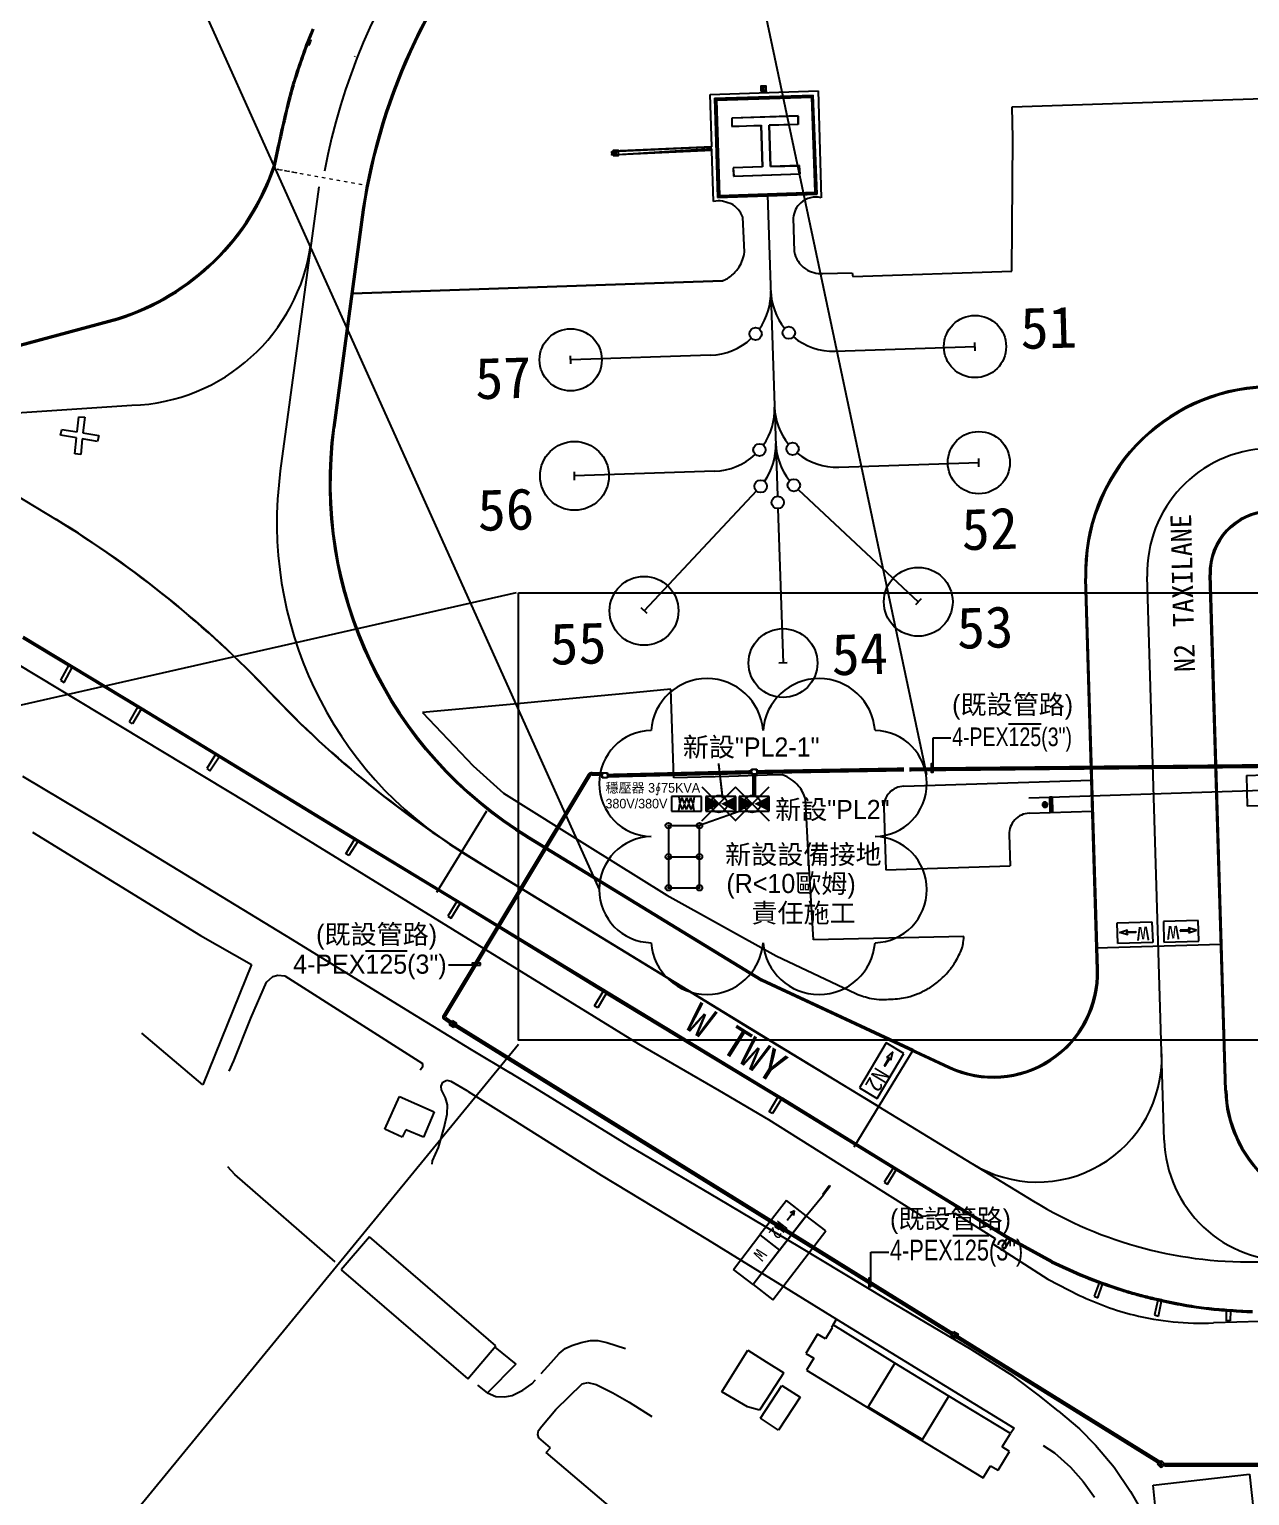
# Model space of a CAD drawing. Header units: millimetres. Extents: x 1358 to 1865, y 706 to 1003.
# Drawn here: x 1482.8 to 1554.6, y 830.9 to 917.2 of the extents above; entities that cross this region are included whole.
import ezdxf
from ezdxf.enums import TextEntityAlignment as Align

# ---------------------------------------------------------------- set-up
doc = ezdxf.new("R2010")
doc.units = ezdxf.units.MM
doc.header["$PDMODE"] = 35
doc.linetypes.add('DASHED', pattern=[0.75, 0.5, -0.25])
doc.linetypes.add('HIDDEN', pattern=[9.525, 6.35, -3.175])
for name, color, linetype in [('L-燈具圖', 7, 'Continuous'), ('建築', 7, 'Continuous'), ('接地線', 3, 'HIDDEN'), ('文字', 6, 'Continuous'), ('既設手孔', 3, 'DASHED'), ('既設管線', 1, 'HIDDEN'), ('電氣設備', 161, 'Continuous')]:
    doc.layers.add(name, color=color, linetype=linetype)
doc.styles.add('AE', font='romans.shx', dxfattribs={"bigfont": 'chineset.shx'})
doc.styles.add('STYLE1', font='')
doc.styles.add('新細明體', font='')
doc.styles.add('細明體', font='')
doc.styles.get('STYLE1').set_extended_font_data('MingLiU')
doc.styles.get('新細明體').set_extended_font_data('新細明體')
doc.styles.get('細明體').set_extended_font_data('細明體')

# ---------------------------------------------------------------- blocks, each defined once
blk = doc.blocks.new('GN04D2D')
at = {"color": 0, "linetype": 'ByBlock'}
for p, q in [((-300, 300), (-300, 0)), ((300, 300), (-300, 300)), ((300, 0), (300, 300)), ((-300, 0), (300, 0))]:
    blk.add_line(p, q, dxfattribs=at)
blk.add_point((41, 151), dxfattribs=at)
for points in [[(-300, 0), (-300, 300), (0, 150)], [(300, 0), (300, 300), (0, 150)]]:
    blk.add_solid(points, dxfattribs=at)
at = {"color": 0, "linetype": 'ByBlock', "style": 'AE', "flags": 1}
blk.add_attdef('KENCAD', (0, 0), '', height=1, dxfattribs=at)
blk = doc.blocks.new('GF07D2D')
at = {"color": 0, "linetype": 'ByBlock'}
for p, q in [((-588, 509), (-504, 9)), ((-504, 9), (-338, 424)), ((-171, 9), (-338, 424)), ((-4, 424), (-171, 9)), ((-4, 424), (162, 9)), ((162, 9), (329, 424)), ((496, 9), (329, 424)), ((579, 509), (496, 9)), ((-588, -541), (-504, -41)), ((-504, -41), (-338, -456)), ((-171, -41), (-338, -456)), ((-4, -456), (-171, -41)), ((-4, -456), (162, -41)), ((162, -41), (329, -456)), ((496, -41), (329, -456)), ((579, -541), (496, -41))]:
    blk.add_line(p, q, dxfattribs=at)
at = {"color": 0, "linetype": 'ByBlock', "style": 'AE', "flags": 1}
blk.add_attdef('KENCAD', (0, 0), '', height=1, dxfattribs=at)

msp = doc.modelspace()

# ---------------------------------------------------------------- hatches: boundary and pattern name
at = {"layer": '建築', "ltscale": 1000}
h = msp.add_hatch(color=256, dxfattribs=at)
h.paths.add_polyline_path([(1497.631, 908.883), (1497.637, 908.919), (1497.421, 908.957), (1497.415, 908.921)])
h.paths.add_polyline_path([(1497.625, 908.846), (1497.631, 908.883), (1497.415, 908.921), (1497.408, 908.885)])
h = msp.add_hatch(color=256, dxfattribs=at)
h.paths.add_polyline_path([(1498.064, 908.805), (1498.07, 908.841), (1497.854, 908.88), (1497.847, 908.844)])
h.paths.add_polyline_path([(1498.057, 908.769), (1498.064, 908.805), (1497.847, 908.844), (1497.841, 908.808)])
h = msp.add_hatch(color=256, dxfattribs=at)
h.paths.add_polyline_path([(1498.496, 908.727), (1498.503, 908.763), (1498.286, 908.802), (1498.28, 908.766)])
h.paths.add_polyline_path([(1498.49, 908.691), (1498.496, 908.727), (1498.28, 908.766), (1498.273, 908.73)])
h = msp.add_hatch(color=256, dxfattribs=at)
h.paths.add_polyline_path([(1498.929, 908.65), (1498.935, 908.686), (1498.719, 908.725), (1498.712, 908.689)])
h.paths.add_polyline_path([(1498.922, 908.614), (1498.929, 908.65), (1498.712, 908.689), (1498.706, 908.653)])
h = msp.add_hatch(color=256, dxfattribs=at)
h.paths.add_polyline_path([(1499.361, 908.572), (1499.368, 908.608), (1499.152, 908.647), (1499.145, 908.611)])
h.paths.add_polyline_path([(1499.355, 908.536), (1499.361, 908.572), (1499.145, 908.611), (1499.139, 908.575)])
h = msp.add_hatch(color=256, dxfattribs=at)
h.paths.add_polyline_path([(1499.794, 908.495), (1499.8, 908.531), (1499.584, 908.57), (1499.578, 908.533)])
h.paths.add_polyline_path([(1499.787, 908.459), (1499.794, 908.495), (1499.578, 908.533), (1499.571, 908.497)])
h = msp.add_hatch(color=256, dxfattribs=at)
h.paths.add_polyline_path([(1500.227, 908.417), (1500.233, 908.453), (1500.017, 908.492), (1500.01, 908.456)])
h.paths.add_polyline_path([(1500.22, 908.381), (1500.227, 908.417), (1500.01, 908.456), (1500.004, 908.42)])
h = msp.add_hatch(color=256, dxfattribs=at)
h.paths.add_polyline_path([(1500.659, 908.34), (1500.666, 908.376), (1500.449, 908.414), (1500.443, 908.378)])
h.paths.add_polyline_path([(1500.653, 908.303), (1500.659, 908.34), (1500.443, 908.378), (1500.436, 908.342)])
h = msp.add_hatch(color=256, dxfattribs=at)
h.paths.add_polyline_path([(1501.092, 908.262), (1501.098, 908.298), (1500.882, 908.337), (1500.875, 908.301)])
h.paths.add_polyline_path([(1501.085, 908.226), (1501.092, 908.262), (1500.875, 908.301), (1500.869, 908.265)])
h = msp.add_hatch(color=256, dxfattribs=at)
h.paths.add_polyline_path([(1501.524, 908.184), (1501.531, 908.22), (1501.314, 908.259), (1501.308, 908.223)])
h.paths.add_polyline_path([(1501.518, 908.148), (1501.524, 908.184), (1501.308, 908.223), (1501.301, 908.187)])
h = msp.add_hatch(color=256, dxfattribs=at)
h.paths.add_polyline_path([(1501.957, 908.107), (1501.963, 908.143), (1501.747, 908.182), (1501.741, 908.146)])
h.paths.add_polyline_path([(1501.95, 908.071), (1501.957, 908.107), (1501.741, 908.146), (1501.734, 908.11)])
h = msp.add_hatch(color=256, dxfattribs=at)
h.paths.add_polyline_path([(1502.389, 908.029), (1502.396, 908.065), (1502.18, 908.104), (1502.173, 908.068)])
h.paths.add_polyline_path([(1502.383, 907.993), (1502.389, 908.029), (1502.173, 908.068), (1502.167, 908.032)])
for points in [[(1542.847, 871.983), (1542.993, 871.987), (1543.017, 871.075), (1542.871, 871.071)], [(1542.412, 871.59), (1542.415, 871.468), (1542.504, 871.384), (1542.626, 871.387), (1542.71, 871.476), (1542.706, 871.598), (1542.618, 871.682), (1542.496, 871.679)]]:
    msp.add_hatch(color=256, dxfattribs=at).paths.add_polyline_path(points)

# ---------------------------------------------------------------- linework, layer by layer
at = {"color": 5, "linetype": 'ByBlock'}
for p, q in [((1511.457, 883.992), (1446.981, 869.384)), ((1511.587, 857.414), (1447.138, 778.77))]:
    msp.add_line(p, q, dxfattribs=at)
at = {"linetype": 'ByBlock'}
for p, q in [((1520.596, 872.019, 0.22), (1520.596, 871.14, 0.22)), ((1522.354, 872.019, 0.22), (1520.596, 872.019, 0.22)), ((1522.354, 871.14, 0.22), (1522.354, 872.019, 0.22)), ((1520.596, 871.14, 0.22), (1522.354, 871.14, 0.22))]:
    msp.add_line(p, q, dxfattribs=at)
at = {"linetype": 'Continuous', "elevation": -0.309}
for points in [[(1525.848, 913.528), (1526.154, 913.528), (1526.154, 913.833), (1525.848, 913.833)], [(1517.16, 909.736), (1517.466, 909.736), (1517.466, 910.041), (1517.16, 910.041)]]:
    msp.add_lwpolyline(points, close=True, dxfattribs=at)
at = {"color": 7, "linetype": 'Continuous', "elevation": -0.309}
for points in [[(1525.909, 913.772), (1526.093, 913.772)], [(1525.909, 913.772), (1525.909, 913.589)], [(1525.909, 913.681), (1526.061, 913.681)], [(1525.909, 913.589), (1526.093, 913.589)], [(1517.222, 909.98), (1517.405, 909.98)], [(1517.222, 909.98), (1517.222, 909.797)], [(1517.222, 909.889), (1517.374, 909.889)], [(1517.222, 909.797), (1517.405, 909.797)]]:
    msp.add_lwpolyline(points, dxfattribs=at)
at = {"color": 5, "linetype": 'ByBlock'}
msp.add_lwpolyline([(1511.587, 883.992), (1798.346, 883.992), (1798.346, 857.67), (1511.587, 857.67)], close=True, dxfattribs=at)
at = {"layer": 'L-燈具圖', "elevation": 0.22}
for points, const_width in [([(1524.577, 871.163, -1), (1524.577, 871.116, -1)], 0.0472), ([(1520.404, 870.333, -1), (1520.404, 870.263, -1)], 0.0709), ([(1522.235, 870.333, -1), (1522.235, 870.263, -1)], 0.0709), ([(1520.404, 868.502, -1), (1520.404, 868.431, -1)], 0.0709), ([(1522.235, 868.502, -1), (1522.235, 868.431, -1)], 0.0709), ([(1520.404, 866.671, -1), (1520.404, 866.6, -1)], 0.0709), ([(1522.235, 866.671, -1), (1522.235, 866.6, -1)], 0.0709)]:
    msp.add_lwpolyline(points, format="xyb", close=True, dxfattribs=dict(at, const_width=const_width))
at = {"layer": 'L-燈具圖'}
for centre in [(1520.404, 870.298, 0.22), (1522.235, 870.298, 0.22), (1520.404, 868.467, 0.22), (1522.235, 868.467, 0.22), (1520.404, 866.636, 0.22), (1522.235, 866.636, 0.22)]:
    msp.add_circle(centre, 0.165, dxfattribs=at)
at = {"layer": '建築', "ltscale": 1000}
for p, q in [((1501.961, 915.591, -0.309), (1501.944, 915.551, -0.309)), ((1522.863, 913.33, -0.309), (1529.21, 913.545, -0.309)), ((1522.966, 910.249, -0.309), (1522.863, 913.33, -0.309)), ((1523.115, 913.124, -0.309), (1528.932, 913.291, -0.309)), ((1525.875, 913.795, -0.309), (1526.11, 913.803, -0.309)), ((1526.11, 913.803, -0.309), (1526.168, 913.475, -0.309)), ((1529.156, 907.473, -0.309), (1528.932, 913.291, -0.309)), ((1529.21, 913.545, -0.309), (1529.398, 907.254, -0.309)), ((1523.115, 913.124, -0.309), (1523.292, 907.273, -0.309)), ((1528.902, 913.234, -0.309), (1523.169, 913.071, -0.309)), ((1523.169, 913.071, -0.309), (1523.349, 907.332, -0.309)), ((1523.235, 912.997, -0.309), (1528.848, 913.172, -0.309)), ((1523.235, 912.997, -0.309), (1523.411, 907.389, -0.309)), ((1529.035, 907.592, -0.309), (1528.848, 913.172, -0.309)), ((1529.099, 907.527, -0.309), (1528.902, 913.234, -0.309)), ((1540.64, 912.614, -0.309), (1558.544, 913.208, -0.309)), ((1540.675, 910.762, -0.309), (1540.64, 912.614, -0.309)), ((1528.034, 912.071, -0.309), (1524.129, 911.943, -0.309)), ((1524.129, 911.943, -0.309), (1524.14, 911.46, -0.309)), ((1528.038, 912.052, -0.309), (1524.13, 911.933, -0.309)), ((1524.13, 911.933, -0.309), (1524.144, 911.462, -0.309)), ((1524.14, 911.46, -0.309), (1525.858, 911.525, -0.309)), ((1525.858, 911.525, -0.309), (1525.948, 909.08, -0.309)), ((1526.333, 911.533, -0.309), (1528.045, 911.588, -0.309)), ((1526.423, 909.097, -0.309), (1526.333, 911.533, -0.309)), ((1528.048, 911.574, -0.309), (1526.34, 911.522, -0.309)), ((1526.34, 911.522, -0.309), (1526.419, 909.091, -0.309)), ((1528.045, 911.588, -0.309), (1528.034, 912.071, -0.309)), ((1528.038, 912.052, -0.309), (1528.048, 911.574, -0.309)), ((1524.144, 911.462, -0.309), (1525.854, 911.514, -0.309)), ((1525.854, 911.514, -0.309), (1525.933, 909.068, -0.309)), ((1540.615, 902.934, -0.309), (1540.675, 910.762, -0.309)), ((1517.081, 909.98, -0.309), (1522.966, 910.249, -0.309)), ((1517.093, 909.762, -0.309), (1517.081, 909.98, -0.309)), ((1522.954, 910.039, -0.309), (1517.086, 909.774, -0.309)), ((1517.086, 909.774, -0.309), (1517.112, 909.991, -0.309)), ((1522.962, 910.136, -0.309), (1517.093, 909.762, -0.309)), ((1522.96, 910.255, -0.309), (1517.112, 909.991, -0.309)), ((1522.964, 910.022, -0.309), (1522.962, 910.136, -0.309)), ((1523.063, 907.035, -0.309), (1522.964, 910.022, -0.309)), ((1497.205, 908.996, -0.309), (1497.192, 908.924, -0.309)), ((1497.205, 908.996, -0.309), (1497.192, 908.924, -0.309)), ((1497.205, 908.996, -0.309), (1497.192, 908.924, -0.309)), ((1497.205, 908.996, -0.309), (1497.192, 908.924, -0.309)), ((1497.421, 908.957, -0.309), (1497.408, 908.885, -0.309)), ((1525.948, 909.08, -0.309), (1524.213, 909.015, -0.309)), ((1525.933, 909.068, -0.309), (1524.213, 909.009, -0.309)), ((1524.213, 909.015, -0.309), (1524.239, 908.523, -0.309)), ((1524.213, 909.009, -0.309), (1524.248, 908.525, -0.309)), ((1526.419, 909.091, -0.309), (1528.123, 909.143, -0.309)), ((1528.122, 909.16, -0.309), (1526.423, 909.097, -0.309)), ((1528.148, 908.668, -0.309), (1528.122, 909.16, -0.309)), ((1528.15, 908.66, -0.309), (1528.123, 909.143, -0.309)), ((1497.637, 908.919, -0.309), (1497.625, 908.846, -0.309)), ((1497.637, 908.919, -0.309), (1497.625, 908.846, -0.309)), ((1497.854, 908.88, -0.309), (1497.841, 908.808, -0.309)), ((1498.07, 908.841, -0.309), (1498.057, 908.769, -0.309)), ((1498.286, 908.802, -0.309), (1498.273, 908.73, -0.309)), ((1498.503, 908.763, -0.309), (1498.49, 908.691, -0.309)), ((1524.239, 908.523, -0.309), (1528.148, 908.668, -0.309)), ((1524.248, 908.525, -0.309), (1528.15, 908.66, -0.309)), ((1499.832, 907.894, -0.309), (1497.571, 891.181, -0.309)), ((1523.292, 907.273, -0.309), (1529.156, 907.473, -0.309)), ((1523.349, 907.332, -0.309), (1529.099, 907.527, -0.309)), ((1523.411, 907.389, -0.309), (1529.035, 907.592, -0.309)), ((1526.246, 907.431, -0.309), (1526.828, 889.689, -0.309)), ((1502.41, 906.552, -0.309), (1500.676, 893.736, -0.309)), ((1502.483, 906.543, -0.309), (1500.749, 893.726, -0.309)), ((1524.095, 906.904, -0.309), (1523.591, 907.065, -0.309)), ((1524.877, 904.058, -0.309), (1524.778, 906.105, -0.309)), ((1527.752, 906.076, -0.309), (1527.802, 904.086, -0.309)), ((1531.264, 902.622, -0.309), (1540.615, 902.934, -0.309)), ((1523.593, 902.365, -0.309), (1501.816, 901.612, -0.309)), ((1501.816, 901.612, -0.309), (1523.593, 902.365, -0.309)), ((1529.496, 902.805, -0.309), (1531.215, 902.843, -0.309)), ((1531.215, 902.843, -0.309), (1531.264, 902.622, -0.309)), ((1501.816, 901.612, -0.309), (1501.816, 901.612, -0.309)), ((1482.234, 898.615, -0.309), (1487.995, 900.166, -0.309)), ((1482.253, 898.545, -0.309), (1488.014, 900.095, -0.309)), ((1538.457, 898.254, -0.309), (1538.44, 898.742, -0.309)), ((1514.663, 897.473, -0.309), (1514.648, 897.961, -0.309)), ((1522.892, 897.987, -0.309), (1514.656, 897.717, -0.309)), ((1530.212, 898.228, -0.309), (1538.448, 898.498, -0.309)), ((1481.77, 894.586, -0.309), (1488.841, 895.039, -0.309)), ((1485.611, 893.47, -0.309), (1485.706, 894.367, -0.309)), ((1485.706, 894.367, -0.309), (1486.073, 894.339, -0.309)), ((1486.073, 894.339, -0.309), (1485.959, 893.415, -0.309)), ((1484.639, 893.28, -0.309), (1484.713, 893.613, -0.309)), ((1484.713, 893.613, -0.309), (1485.611, 893.47, -0.309)), ((1485.959, 893.415, -0.309), (1486.888, 893.267, -0.309)), ((1485.573, 893.119, -0.309), (1484.639, 893.28, -0.309)), ((1485.473, 892.179, -0.309), (1485.573, 893.119, -0.309)), ((1485.916, 893.06, -0.309), (1485.841, 892.151, -0.309)), ((1486.818, 892.905, -0.309), (1485.916, 893.06, -0.309)), ((1486.888, 893.267, -0.309), (1486.818, 892.905, -0.309)), ((1485.841, 892.151, -0.309), (1485.473, 892.179, -0.309)), ((1538.68, 891.421, -0.309), (1538.665, 891.909, -0.309)), ((1514.888, 890.64, -0.309), (1514.872, 891.129, -0.309)), ((1523.116, 891.155, -0.309), (1514.88, 890.884, -0.309)), ((1530.436, 891.395, -0.309), (1538.672, 891.665, -0.309)), ((1481.251, 890.22, -0.309), (1484.376, 888.314, -0.309)), ((1525.583, 890.001, -0.309), (1518.974, 882.943, -0.309)), ((1528.05, 890.082, -0.309), (1535.108, 883.473, -0.309)), ((1526.852, 888.957, -0.309), (1527.15, 879.867, -0.309)), ((1545.62, 861.817, -0.309), (1544.925, 884.845, -0.309)), ((1545.693, 861.819, -0.309), (1544.998, 884.847, -0.309)), ((1549.587, 851.781, -0.309), (1548.586, 884.955, -0.309)), ((1553.163, 854.705, -0.309), (1552.247, 885.066, -0.309)), ((1553.236, 854.707, -0.309), (1552.32, 885.068, -0.309)), ((1519.152, 882.776, -0.309), (1518.796, 883.11, -0.309)), ((1535.274, 883.651, -0.309), (1534.941, 883.294, -0.309)), ((1482.401, 881.357, -0.309), (1485.11, 879.726, -0.309)), ((1482.44, 881.423, -0.309), (1485.36, 879.664, -0.309)), ((1485.11, 879.726, -0.309), (1484.627, 878.862, -0.309)), ((1484.851, 878.726, -0.309), (1485.323, 879.597, -0.309)), ((1485.11, 879.726, -0.309), (1485.323, 879.597, -0.309)), ((1485.323, 879.597, -0.309), (1489.188, 877.262, -0.309)), ((1485.36, 879.664, -0.309), (1489.424, 877.218, -0.309)), ((1527.394, 879.875, -0.309), (1526.906, 879.859, -0.309)), ((1484.627, 878.862, -0.309), (1484.851, 878.726, -0.309)), ((1517.915, 878.08, -0.096), (1514.972, 877.804, -0.096)), ((1520.553, 878.333, -0.096), (1517.915, 878.08, -0.096)), ((1520.726, 873.111, -0.096), (1520.553, 878.333, -0.096)), ((1488.691, 876.406, -0.309), (1489.188, 877.262, -0.309)), ((1489.383, 877.149, -0.309), (1488.875, 876.281, -0.309)), ((1489.188, 877.262, -0.309), (1489.383, 877.149, -0.309)), ((1489.383, 877.149, -0.309), (1493.761, 874.486, -0.309)), ((1489.424, 877.218, -0.309), (1502.176, 869.43, -0.309)), ((1511.098, 877.42, -0.096), (1505.937, 876.961, -0.096)), ((1514.972, 877.804, -0.096), (1511.098, 877.42, -0.096)), ((1488.875, 876.281, -0.309), (1488.691, 876.406, -0.309)), ((1505.937, 876.961, -0.096), (1508.927, 873.81, -0.096)), ((1541.612, 871.942, -0.309), (1644.906, 875.324, -0.309)), ((1493.761, 874.486, -0.309), (1493.237, 873.651, -0.309)), ((1493.761, 874.486, -0.309), (1493.971, 874.349, -0.309)), ((1493.237, 873.651, -0.309), (1493.432, 873.515, -0.309)), ((1493.432, 873.515, -0.309), (1493.971, 874.349, -0.309)), ((1493.971, 874.349, -0.309), (1501.939, 869.475, -0.309)), ((1508.927, 873.81, -0.096), (1510.702, 872.215, -0.096)), ((1554.416, 873.25, -0.309), (1564.221, 873.589, -0.309)), ((1482.396, 873.209, -0.309), (1486.965, 870.474, -0.309)), ((1523.971, 873.197, -0.096), (1520.726, 873.111, -0.096)), ((1526.224, 873.258, -0.096), (1523.971, 873.197, -0.096)), ((1527.124, 873.278, -0.096), (1526.224, 873.258, -0.096)), ((1534.261, 872.618, -0.309), (1545.283, 872.978, -0.309)), ((1554.416, 873.25, -0.309), (1554.471, 871.442, -0.309)), ((1510.702, 872.215, -0.096), (1514.11, 870.075, -0.096)), ((1528.644, 868.459, -0.096), (1528.471, 871.872, -0.096)), ((1542.847, 871.983, -0.309), (1542.993, 871.987, -0.309)), ((1542.871, 871.071, -0.309), (1542.847, 871.983, -0.309)), ((1543.02, 871.072, -0.309), (1542.993, 871.987, -0.309)), ((1542.993, 871.987, -0.309), (1543.017, 871.075, -0.309)), ((1572.701, 872.037, -0.309), (1554.471, 871.442, -0.309)), ((1509.695, 871.158, -0.309), (1506.766, 866.366, -0.309)), ((1533.08, 871.358, -0.309), (1533.201, 867.697, -0.309)), ((1541.642, 871.027, -0.309), (1545.339, 871.147, -0.309)), ((1542.496, 871.679, -0.309), (1542.412, 871.59, -0.309)), ((1542.412, 871.59, -0.309), (1542.415, 871.468, -0.309)), ((1542.415, 871.468, -0.309), (1542.504, 871.384, -0.309)), ((1542.618, 871.682, -0.309), (1542.496, 871.679, -0.309)), ((1542.504, 871.384, -0.309), (1542.626, 871.387, -0.309)), ((1542.706, 871.598, -0.309), (1542.618, 871.682, -0.309)), ((1542.626, 871.387, -0.309), (1542.71, 871.476, -0.309)), ((1542.71, 871.476, -0.309), (1542.706, 871.598, -0.309)), ((1543.017, 871.075, -0.309), (1542.871, 871.071, -0.309)), ((1486.965, 870.474, -0.309), (1498.267, 863.585, -0.309)), ((1482.981, 869.905, 0.751), (1492.865, 863.822, 0.751)), ((1501.42, 868.633, -0.309), (1501.939, 869.475, -0.309)), ((1502.124, 869.366, -0.309), (1501.603, 868.53, -0.309)), ((1501.939, 869.475, -0.309), (1502.124, 869.366, -0.309)), ((1502.124, 869.366, -0.309), (1507.949, 865.822, -0.309)), ((1502.176, 869.43, -0.309), (1526.357, 854.697, -0.309)), ((1512.173, 869.557, -0.309), (1525.873, 861.184, -0.309)), ((1512.211, 869.62, -0.309), (1525.912, 861.246, -0.309)), ((1514.11, 870.075, -0.096), (1520.31, 866.21, -0.096)), ((1540.461, 869.766, -0.309), (1540.521, 867.937, -0.309)), ((1501.603, 868.53, -0.309), (1501.42, 868.633, -0.309)), ((1508.212, 868.757, -0.309), (1510.041, 867.639, -0.309)), ((1508.212, 868.757, -0.309), (1510.041, 867.639, -0.309)), ((1508.212, 868.757, -0.309), (1510.041, 867.639, -0.309)), ((1508.212, 868.757, -0.309), (1510.041, 867.639, -0.309)), ((1528.943, 863.573, -0.096), (1528.644, 868.459, -0.096)), ((1509.494, 867.99, -0.309), (1541.882, 848.195, -0.309)), ((1509.525, 867.959, -0.309), (1520.99, 860.942, -0.309)), ((1533.201, 867.697, -0.309), (1540.521, 867.937, -0.309)), ((1507.949, 865.822, -0.309), (1507.431, 864.96, -0.309)), ((1507.949, 865.822, -0.309), (1508.147, 865.704, -0.309)), ((1520.31, 866.21, -0.096), (1526.748, 862.626, -0.096)), ((1507.431, 864.96, -0.309), (1507.633, 864.848, -0.309)), ((1507.633, 864.848, -0.309), (1508.147, 865.704, -0.309)), ((1508.147, 865.704, -0.309), (1516.565, 860.54, -0.309)), ((1546.82, 864.577, -0.309), (1548.861, 864.639, -0.309)), ((1546.857, 863.357, -0.309), (1546.82, 864.577, -0.309)), ((1546.942, 864.007, -0.309), (1547.425, 864.169, -0.309)), ((1547.425, 864.169, -0.309), (1547.33, 864.053, -0.309)), ((1547.33, 864.053, -0.309), (1547.917, 864.071, -0.309)), ((1547.917, 864.071, -0.309), (1547.918, 864.037, -0.309)), ((1548.861, 864.639, -0.309), (1548.916, 863.419, -0.309)), ((1551.577, 864.72, -0.309), (1549.536, 864.659, -0.309)), ((1549.536, 864.659, -0.309), (1549.555, 863.438, -0.309)), ((1551.1, 864.167, -0.309), (1550.513, 864.149, -0.309)), ((1550.513, 864.149, -0.309), (1550.514, 864.115, -0.309)), ((1550.514, 864.115, -0.309), (1550.515, 864.081, -0.309)), ((1550.515, 864.081, -0.309), (1551.102, 864.099, -0.309)), ((1551.489, 864.145, -0.309), (1550.998, 864.276, -0.309)), ((1550.998, 864.276, -0.309), (1551.1, 864.167, -0.309)), ((1551.007, 863.984, -0.309), (1551.489, 864.145, -0.309)), ((1551.102, 864.099, -0.309), (1551.007, 863.984, -0.309)), ((1551.614, 863.5, -0.309), (1551.577, 864.72, -0.309)), ((1492.865, 863.822, 0.751), (1492.865, 863.822, 0.751)), ((1492.865, 863.822, 0.751), (1495.884, 862.124, 0.751)), ((1498.267, 863.585, -0.309), (1505.21, 859.319, -0.309)), ((1537.788, 863.777, -0.096), (1528.943, 863.573, -0.096)), ((1545.581, 863.103, -0.309), (1552.903, 863.324, -0.309)), ((1548.916, 863.419, -0.309), (1546.857, 863.357, -0.309)), ((1547.434, 863.876, -0.309), (1546.942, 864.007, -0.309)), ((1547.919, 864.003, -0.309), (1547.332, 863.985, -0.309)), ((1547.332, 863.985, -0.309), (1547.434, 863.876, -0.309)), ((1547.918, 864.037, -0.309), (1547.919, 864.003, -0.309)), ((1549.555, 863.438, -0.309), (1551.614, 863.5, -0.309)), ((1526.748, 862.626, -0.096), (1531.444, 860.41, -0.096)), ((1495.884, 862.124, 0.751), (1493.015, 855.047, 0.751)), ((1497.123, 861.416, 0.619), (1497.415, 861.493, 0.619)), ((1497.415, 861.493, 0.619), (1497.833, 861.464, 0.619)), ((1497.833, 861.464, 0.619), (1505.94, 856.302, 0.619)), ((1495.835, 858.97, 0.619), (1496.762, 861.079, 0.619)), ((1496.762, 861.079, 0.619), (1497.123, 861.416, 0.619)), ((1520.99, 860.942, -0.309), (1525.167, 858.371, -0.309)), ((1525.881, 861.18, -0.309), (1536.907, 856.035, -0.309)), ((1534.818, 857.091, -0.309), (1525.912, 861.246, -0.309)), ((1525.912, 861.246, -0.309), (1536.938, 856.101, -0.309)), ((1516.055, 859.683, -0.309), (1516.565, 860.54, -0.309)), ((1516.751, 860.423, -0.309), (1516.255, 859.576, -0.309)), ((1516.565, 860.54, -0.309), (1516.751, 860.423, -0.309)), ((1516.751, 860.423, -0.309), (1526.197, 854.697, -0.309)), ((1494.827, 856.446, 0.619), (1495.835, 858.97, 0.619)), ((1505.21, 859.319, -0.309), (1508.801, 857.115, -0.309)), ((1516.255, 859.576, -0.309), (1516.055, 859.683, -0.309)), ((1493.015, 855.047, 0.751), (1489.427, 858.086, 0.751)), ((1525.167, 858.371, -0.309), (1532.781, 853.758, -0.309)), ((1518.651, 857.451, 0.677), (1523.387, 854.697, 0.677)), ((1533.212, 857.504, -0.309), (1531.641, 854.871, -0.309)), ((1534.261, 856.878, -0.309), (1533.212, 857.504, -0.309)), ((1494.57, 855.847, 0.619), (1494.827, 856.446, 0.619)), ((1505.94, 856.302, 0.619), (1505.945, 856.08, 0.619)), ((1508.801, 857.115, -0.309), (1511.094, 855.744, -0.309)), ((1534.818, 857.091, -0.309), (1531.316, 851.362, -0.309)), ((1532.688, 854.242, -0.309), (1534.261, 856.878, -0.309)), ((1533.393, 856.67, -0.309), (1533.093, 856.166, -0.309)), ((1533.151, 856.131, -0.309), (1533.452, 856.635, -0.309)), ((1533.622, 856.986, -0.309), (1533.246, 856.643, -0.309)), ((1533.246, 856.643, -0.309), (1533.393, 856.67, -0.309)), ((1533.452, 856.635, -0.309), (1533.498, 856.493, -0.309)), ((1533.498, 856.493, -0.309), (1533.622, 856.986, -0.309)), ((1505.945, 856.08, 0.619), (1505.792, 855.907, 0.619)), ((1512.797, 854.697, 0.631), (1511.094, 855.744, 0.631)), ((1533.093, 856.166, -0.309), (1533.122, 856.148, -0.309)), ((1533.122, 856.148, -0.309), (1533.151, 856.131, -0.309)), ((1507.031, 854.951, 0.674), (1507.129, 855.202, 0.674)), ((1507.057, 854.718, 0.674), (1507.031, 854.951, 0.674)), ((1507.069, 854.697, 0.674), (1507.057, 854.718, 0.674)), ((1507.299, 854.281, 0.674), (1507.069, 854.697, 0.674)), ((1507.129, 855.202, 0.674), (1507.375, 855.308, 0.674)), ((1507.375, 855.308, 0.674), (1507.596, 855.262, 0.674)), ((1507.596, 855.262, 0.674), (1508.55, 854.697, 0.674)), ((1508.55, 854.697, 0.674), (1508.632, 854.648, 0.674)), ((1508.632, 854.648, 0.674), (1511.25, 852.989, 0.674)), ((1518.083, 851.445, 0.631), (1512.797, 854.697, 0.631)), ((1523.387, 854.697, 0.677), (1526.3, 853.003, 0.677)), ((1526.197, 854.697, -0.309), (1526.841, 854.306, -0.309)), ((1526.357, 854.697, -0.309), (1527.131, 854.225, -0.309)), ((1531.641, 854.871, -0.309), (1532.688, 854.242, -0.309)), ((1503.722, 852.421, 1.459), (1504.575, 854.349, 1.459)), ((1504.575, 854.349, 1.459), (1506.624, 853.447, 1.459)), ((1507.415, 853.854, 0.674), (1507.299, 854.281, 0.674)), ((1507.392, 853.309, 0.674), (1507.415, 853.854, 0.674)), ((1526.34, 853.455, -0.309), (1526.841, 854.306, -0.309)), ((1527.042, 854.178, -0.309), (1526.528, 853.344, -0.309)), ((1526.841, 854.306, -0.309), (1527.042, 854.178, -0.309)), ((1533.624, 850.13, -0.309), (1527.042, 854.178, -0.309)), ((1533.719, 850.178, -0.309), (1527.131, 854.225, -0.309)), ((1506.624, 853.447, 1.459), (1506.003, 851.95, 1.459)), ((1507.202, 852.523, 0.674), (1507.392, 853.309, 0.674)), ((1511.25, 852.989, 0.674), (1516.459, 849.718, 0.674)), ((1526.528, 853.344, -0.309), (1526.34, 853.455, -0.309)), ((1504.74, 851.955, 1.459), (1503.722, 852.421, 1.459)), ((1504.947, 852.399, 1.459), (1504.74, 851.955, 1.459)), ((1506.003, 851.95, 1.459), (1504.947, 852.399, 1.459)), ((1506.877, 851.359, 0.674), (1507.202, 852.523, 0.674)), ((1506.518, 850.562, 0.674), (1506.877, 851.359, 0.674)), ((1523.352, 848.321, 0.631), (1518.083, 851.445, 0.631)), ((1506.509, 850.36, 0.674), (1506.518, 850.562, 0.674)), ((1494.898, 849.762, 1.217), (1494.475, 850.215, 1.217)), ((1494.898, 849.762, 1.217), (1494.475, 850.215, 1.217)), ((1500.803, 844.616, 1.217), (1494.898, 849.762, 1.217)), ((1500.803, 844.616, 1.217), (1494.898, 849.762, 1.217)), ((1516.459, 849.718, 0.674), (1522.702, 845.937, 0.674)), ((1533.624, 850.13, -0.309), (1533.1, 849.31, -0.309)), ((1533.289, 849.182, -0.309), (1533.813, 850.033, -0.309)), ((1533.624, 850.13, -0.309), (1533.813, 850.033, -0.309)), ((1540.371, 846.082, -0.309), (1533.719, 850.178, -0.309)), ((1540.338, 846.016, -0.309), (1533.813, 850.033, -0.309)), ((1528.52, 847.335, -0.309), (1529.534, 848.562, -0.309)), ((1529.486, 848.598, -0.309), (1529.867, 849.107, -0.309)), ((1529.534, 848.562, -0.309), (1529.486, 848.598, -0.309)), ((1529.916, 849.07, -0.309), (1529.534, 848.562, -0.309)), ((1529.867, 849.107, -0.309), (1529.916, 849.07, -0.309)), ((1533.1, 849.31, -0.309), (1533.289, 849.182, -0.309)), ((1528.145, 845.489, 0.631), (1523.352, 848.321, 0.631)), ((1527.36, 848.23, -0.309), (1525.794, 846.201, -0.309)), ((1528.52, 847.335, -0.309), (1527.36, 848.23, -0.309)), ((1528.52, 847.335, -0.309), (1525.387, 843.277, -0.309)), ((1526.953, 845.306, -0.309), (1528.52, 847.335, -0.309)), ((1527.385, 847.063, 2.627), (1527.822, 847.626, 2.627)), ((1527.822, 847.626, 2.627), (1527.562, 847.513, 2.627)), ((1527.777, 847.346, 2.627), (1527.822, 847.626, 2.627)), ((1529.679, 846.44, -0.309), (1528.52, 847.335, -0.309)), ((1502.809, 846.098, 3.043), (1501.16, 844.151, 3.043)), ((1510.248, 839.67, 3.043), (1502.809, 846.098, 3.043)), ((1522.702, 845.937, 0.674), (1530.305, 841.244, 0.674)), ((1524.227, 844.172, -0.309), (1525.794, 846.201, -0.309)), ((1525.794, 846.201, -0.309), (1526.953, 845.306, -0.309)), ((1525.794, 846.201, -0.309), (1526.953, 845.306, -0.309)), ((1526.547, 842.381, -0.309), (1529.679, 846.44, -0.309)), ((1540.338, 846.016, -0.309), (1540.026, 845.493, -0.309)), ((1540.338, 846.016, -0.309), (1540.519, 845.909, -0.309)), ((1542.985, 844.661, -0.309), (1540.371, 846.082, -0.309)), ((1526.953, 845.306, -0.309), (1525.387, 843.277, -0.309)), ((1533.282, 842.387, 0.631), (1528.145, 845.489, 0.631)), ((1540.026, 845.493, -0.309), (1540.229, 845.402, -0.309)), ((1540.229, 845.402, -0.309), (1540.519, 845.909, -0.309)), ((1542.944, 844.588, -0.309), (1540.519, 845.909, -0.309)), ((1542.944, 844.588, -0.309), (1544.642, 843.813, -0.309)), ((1542.985, 844.661, -0.309), (1544.672, 843.887, -0.309)), ((1501.16, 844.151, 3.043), (1508.613, 837.731, 3.043)), ((1525.387, 843.277, -0.309), (1524.227, 844.172, -0.309)), ((1542.733, 843.607, -0.309), (1544.601, 842.647, -0.309)), ((1545.748, 843.391, -0.309), (1545.469, 842.599, -0.309)), ((1525.387, 843.277, -0.309), (1526.547, 842.381, -0.309)), ((1545.469, 842.599, -0.309), (1545.681, 842.499, -0.309)), ((1545.681, 842.499, -0.309), (1545.956, 843.31, -0.309)), ((1538.22, 839.451, 0.631), (1533.282, 842.387, 0.631)), ((1549.21, 842.354, -0.309), (1549.015, 841.493, -0.309)), ((1549.21, 842.354, -0.309), (1549.429, 842.307, -0.309)), ((1549.252, 841.429, -0.309), (1549.429, 842.307, -0.309)), ((1549.327, 842.417, -0.309), (1549.327, 842.417, -0.309)), ((1549.429, 842.307, -0.309), (1549.429, 842.307, -0.309)), ((1553.239, 841.137, -0.309), (1553.24, 841.743, -0.309)), ((1553.24, 841.743, -0.309), (1553.489, 841.726, -0.309)), ((1553.27, 841.816, -0.309), (1553.27, 841.816, -0.309)), ((1553.489, 841.726, -0.309), (1553.465, 841.153, -0.309)), ((1553.489, 841.726, -0.309), (1553.489, 841.726, -0.309)), ((1530.034, 840.743, 3.107), (1529.645, 840.093, 3.107)), ((1530.102, 840.918, 3.107), (1530.005, 840.76, 3.107)), ((1530.005, 840.76, 3.107), (1530.034, 840.743, 3.107)), ((1530.102, 840.918, 3.107), (1530.305, 841.244, 3.107)), ((1533.738, 838.655, 3.107), (1530.102, 840.918, 3.107)), ((1530.305, 841.244, 3.107), (1540.756, 834.837, 3.107)), ((1549.015, 841.493, -0.309), (1549.252, 841.429, -0.309)), ((1562.604, 841.309, -0.309), (1552.477, 841.024, -0.309)), ((1553.465, 841.153, -0.309), (1553.239, 841.137, -0.309)), ((1515.282, 839.865, 0.623), (1515.827, 839.986, 0.623)), ((1515.827, 839.986, 0.623), (1516.255, 839.983, 0.623)), ((1516.255, 839.983, 0.623), (1516.787, 839.866, 0.623)), ((1529.182, 840.352, 3.107), (1528.493, 839.214, 3.107)), ((1529.645, 840.093, 3.107), (1529.182, 840.352, 3.107)), ((1508.613, 837.731, 3.043), (1510.248, 839.67, 3.043)), ((1510.188, 839.598, -0.309), (1511.426, 838.591, -0.309)), ((1513.514, 838.697, 0.623), (1513.971, 839.232, 0.623)), ((1513.971, 839.232, 0.623), (1514.34, 839.518, 0.623)), ((1514.34, 839.518, 0.623), (1514.733, 839.696, 0.623)), ((1514.733, 839.696, 0.623), (1515.282, 839.865, 0.623)), ((1516.787, 839.866, 0.623), (1517.872, 839.513, 0.623)), ((1523.545, 836.973, 1.543), (1525.071, 839.422, 1.543)), ((1525.071, 839.422, 1.543), (1526.166, 838.735, 1.543)), ((1528.493, 839.214, 3.107), (1528.966, 838.952, 3.107)), ((1540.724, 837.873, 0.631), (1538.22, 839.451, 0.631)), ((1511.426, 838.591, -0.309), (1509.759, 836.903, -0.309)), ((1512.918, 838.039, 0.623), (1513.514, 838.697, 0.623)), ((1526.166, 838.735, 1.543), (1527.207, 838.084, 1.543)), ((1526.166, 838.735, 1.543), (1527.207, 838.084, 1.543)), ((1528.966, 838.952, 3.107), (1528.53, 838.242, 3.107)), ((1528.53, 838.242, 3.107), (1531.974, 836.149, 3.107)), ((1533.738, 838.655, 3.984), (1532.164, 836.089, 3.984)), ((1536.904, 836.719, 3.984), (1533.738, 838.655, 3.984)), ((1509.759, 836.903, -0.309), (1509.194, 837.354, -0.309)), ((1511.835, 837.072, 0.623), (1512.369, 837.432, 0.623)), ((1512.369, 837.432, 0.623), (1512.583, 837.669, 0.623)), ((1513.791, 835.918, 1.065), (1515.332, 837.442, 1.065)), ((1515.332, 837.442, 1.065), (1515.659, 837.509, 1.065)), ((1515.659, 837.509, 1.065), (1516.15, 837.407, 1.065)), ((1516.15, 837.407, 1.065), (1517.134, 836.915, 1.065)), ((1525.821, 835.416, 2.014), (1527.087, 837.344, 2.014)), ((1525.821, 835.416, 2.014), (1527.087, 837.344, 2.014)), ((1526.476, 836.975, 1.543), (1527.207, 838.084, 1.543)), ((1526.476, 836.975, 1.543), (1527.207, 838.084, 1.543)), ((1527.087, 837.344, 2.014), (1528.15, 836.646, 2.014)), ((1527.087, 837.344, 2.014), (1528.15, 836.646, 2.014)), ((1542.25, 836.734, 0.631), (1540.724, 837.873, 0.631)), ((1509.759, 836.903, 0.623), (1510.25, 836.687, 0.623)), ((1510.25, 836.687, 0.623), (1510.786, 836.675, 0.623)), ((1510.786, 836.675, 0.623), (1511.21, 836.753, 0.623)), ((1511.21, 836.753, 0.623), (1511.835, 837.072, 0.623)), ((1517.134, 836.915, 1.065), (1518.097, 836.364, 1.065)), ((1525.064, 836.084, 1.543), (1523.545, 836.973, 1.543)), ((1526.476, 836.975, 1.543), (1525.762, 835.893, 1.543)), ((1528.15, 836.646, 2.014), (1526.884, 834.718, 2.014)), ((1528.15, 836.646, 2.014), (1526.884, 834.718, 2.014)), ((1535.357, 834.157, 3.984), (1536.904, 836.719, 3.984)), ((1540.542, 834.523, 3.009), (1536.904, 836.719, 3.009)), ((1543.358, 835.833, 0.631), (1542.25, 836.734, 0.631)), ((1512.951, 834.955, 1.065), (1513.791, 835.918, 1.065)), ((1518.097, 836.364, 1.065), (1519.431, 835.509, 1.065)), ((1525.762, 835.893, 1.543), (1525.064, 836.084, 1.543)), ((1531.974, 836.149, 3.009), (1538.931, 831.898, 3.009)), ((1532.164, 836.089, 3.984), (1535.357, 834.157, 3.984)), ((1543.358, 835.833, 0.631), (1544.598, 834.782, 0.631)), ((1512.758, 834.694, 1.065), (1512.951, 834.955, 1.065)), ((1526.884, 834.718, 2.014), (1525.821, 835.416, 2.014)), ((1526.884, 834.718, 2.014), (1525.821, 835.416, 2.014)), ((1540.756, 834.837, 3.107), (1540.542, 834.523, 3.107)), ((1544.598, 834.782, 0.631), (1545.547, 833.832, 0.631)), ((1512.727, 834.45, 1.065), (1512.758, 834.694, 1.065)), ((1512.773, 834.253, 1.065), (1512.727, 834.45, 1.065)), ((1513.459, 833.678, 1.065), (1512.773, 834.253, 1.065)), ((1540.053, 833.726, 3.009), (1540.542, 834.523, 3.009)), ((1513.218, 833.388, 1.065), (1513.459, 833.678, 1.065)), ((1517.133, 830.066, 1.065), (1513.218, 833.388, 1.065)), ((1539.801, 832.355, 3.009), (1540.485, 833.459, 3.009)), ((1540.485, 833.459, 3.009), (1540.053, 833.726, 3.009)), ((1542.465, 833.804, 0.686), (1543.121, 833.371, 0.686)), ((1543.121, 833.371, 0.686), (1544.058, 832.532, 0.686)), ((1545.547, 833.832, 0.631), (1546.645, 832.527, 0.631)), ((1538.931, 831.898, 3.009), (1539.368, 832.614, 3.009)), ((1539.368, 832.614, 3.009), (1539.801, 832.355, 3.009)), ((1544.058, 832.532, 0.686), (1544.811, 831.69, 0.686)), ((1546.645, 832.527, 0.631), (1547.594, 831.104, 0.631)), ((1548.926, 831.48, 1.795), (1554.599, 832.113, 1.795)), ((1554.599, 832.113, 1.795), (1554.836, 829.964, 1.795)), ((1544.811, 831.69, 0.686), (1545.472, 830.766, 0.686)), ((1549.148, 829.318, 1.795), (1548.926, 831.48, 1.795)), ((1547.594, 831.104, 0.631), (1548.473, 829.577, 0.631))]:
    msp.add_line(p, q, dxfattribs=at)
at = {"layer": '建築'}
for p, q in [((1477.942, 882.312, -0.309), (1495.572, 871.687, -0.309)), ((1495.572, 871.687, -0.309), (1518.651, 857.451, -0.309)), ((1526.3, 853.003, -0.309), (1535.342, 847.314, -0.309)), ((1535.342, 847.314, -0.309), (1537.261, 847.476, -0.309)), ((1537.261, 847.476, -0.309), (1539.627, 845.989, -0.309)), ((1539.627, 845.989, -0.309), (1539.489, 845.671, -0.309)), ((1539.489, 845.671, -0.309), (1542.733, 843.607, -0.309))]:
    msp.add_line(p, q, dxfattribs=at)
at = {"layer": '建築', "ltscale": 1000}
for centre, radius in [((1538.448, 898.498, -0.309), 1.831), ((1514.656, 897.717, -0.309), 1.831), ((1525.537, 899.247, -0.309), 0.366), ((1527.49, 899.311, -0.309), 0.366), ((1538.672, 891.665, -0.309), 1.831), ((1514.88, 890.884, -0.309), 2.026), ((1525.762, 892.415, -0.309), 0.366), ((1527.714, 892.479, -0.309), 0.366), ((1525.832, 890.27, -0.309), 0.366), ((1527.784, 890.334, -0.309), 0.366), ((1526.84, 889.323, -0.309), 0.366), ((1518.974, 882.943, -0.309), 2.026), ((1535.108, 883.473, -0.309), 2.026), ((1527.15, 879.867, -0.309), 2.026)]:
    msp.add_circle(centre, radius, dxfattribs=at)
for centre, radius, start, end in [((1536.228, 902.086, -0.309), 36.682, 120.25447, 169.41016), ((1537.24, 901.298, -0.309), 35.224, 137.4612, 171.41985), ((1537.24, 901.298, -0.309), 35.151, 137.4612, 171.41985), ((1525.288, 906.284, -0.309), 28.041, 157.08895, 160.42305), ((1525.288, 906.284, -0.309), 27.968, 157.08895, 160.42305), ((1534.985, 902.552, -0.309), 38.261, 158.54894, 159.10542), ((1535.486, 902.658, -0.309), 38.864, 160.42305, 162.9162), ((1535.486, 902.658, -0.309), 38.791, 160.42305, 162.9162), ((1517.224, 908.27, -0.309), 19.76, 162.9162, 166.41217), ((1517.224, 908.27, -0.309), 19.686, 162.9162, 166.41217), ((1612.938, 885.136, -0.309), 118.229, 166.41217, 167.14383), ((1612.938, 885.136, -0.309), 118.156, 166.41217, 167.14383), ((1625.899, 882.178, -0.309), 131.524, 167.14383, 167.83753), ((1625.899, 882.178, -0.309), 131.451, 167.14383, 167.83753), ((1592.887, 889.293, -0.309), 97.754, 167.83753, 168.28155), ((1592.887, 889.293, -0.309), 97.681, 167.83753, 168.28155), ((1483.745, 913.709, -0.309), 14.194, 287.42454, 341.42589), ((1483.745, 913.709, -0.309), 14.267, 287.42454, 341.42589), ((2472.461, 706.846, -0.309), 996.05, 168.28155, 168.281901), ((2472.461, 706.846, -0.309), 995.977, 168.28155, 168.281901), ((1529.079, 905.96, -0.309), 1.332, 103.85007, 131.56291), ((1529.079, 905.96, -0.309), 1.332, 76.13722, 103.85007), ((1523.408, 905.625, -0.309), 1.452, 82.76329, 103.7704), ((1523.408, 905.625, -0.309), 1.452, 40.54208, 61.75618), ((1523.408, 905.625, -0.309), 1.452, 19.32798, 40.54208), ((1529.079, 905.96, -0.309), 1.332, 153.28908, 175.01524), ((1529.079, 905.96, -0.309), 1.332, 131.56291, 153.28908), ((1488.48, 906.02, -0.309), 10.987, 271.88078, 352.29459), ((1522.786, 904.311, -0.309), 2.107, 340.50681, 353.11386), ((1529.361, 904.387, -0.309), 1.587, 190.91698, 213.31477), ((1522.786, 904.311, -0.309), 2.107, 310.22416, 327.89976), ((1522.786, 904.311, -0.309), 2.107, 327.89976, 340.50681), ((1529.361, 904.387, -0.309), 1.587, 213.31477, 235.71257), ((1529.361, 904.387, -0.309), 1.587, 235.71257, 255.30393), ((1522.786, 904.311, -0.309), 2.107, 292.54856, 310.22416), ((1529.361, 904.387, -0.309), 1.587, 255.30393, 274.8953), ((1522.772, 901.648, -0.309), 3.662, 324.77746, 1.87892), ((1530.092, 901.888, -0.309), 3.662, 181.87892, 218.98038), ((1522.772, 901.648, -0.309), 3.662, 271.87892, 313.31353), ((1530.316, 895.055, -0.309), 3.662, 181.87892, 181.87892), ((1530.092, 901.888, -0.309), 3.662, 230.44432, 271.87892), ((1555.907, 885.176, -0.309), 10.987, 91.88078, 181.72825), ((1555.907, 885.176, -0.309), 10.914, 91.88078, 181.72825), ((1522.996, 894.815, -0.309), 3.662, 324.77746, 1.87892), ((1530.316, 895.055, -0.309), 3.662, 181.87892, 218.98038), ((1524.944, 890.452, -0.309), 24.489, 172.29459, 238.56772), ((1524.944, 890.452, -0.309), 24.416, 172.29459, 238.56772), ((1523.066, 892.671, -0.309), 3.662, 324.77746, 1.87892), ((1530.387, 892.911, -0.309), 3.662, 181.87892, 218.98038), ((1522.996, 894.815, -0.309), 3.662, 271.87892, 313.31353), ((1530.316, 895.055, -0.309), 3.662, 230.44432, 271.87892), ((1555.907, 885.176, -0.309), 7.325, 91.88078, 181.72825), ((1520.072, 888.136, -0.309), 22.706, 172.29459, 238.56663), ((1452.597, 836.2, -0.309), 61.039, 43.39266, 58.62473), ((1452.616, 836.205, -0.309), 61.039, 43.39266, 58.62473), ((1555.907, 885.176, -0.309), 3.662, 91.88078, 181.72825), ((1555.907, 885.176, -0.309), 3.589, 91.88078, 181.72825), ((1541.307, 920.067, -0.309), 61.039, 223.39266, 238.56771), ((1541.307, 920.067, -0.309), 61.039, 223.39266, 238.56771), ((1541.307, 920.067, -0.309), 61.039, 223.39266, 238.56771), ((1541.307, 920.067, -0.309), 61.039, 223.39266, 238.56771), ((1541.325, 920.072, -0.309), 61.039, 223.39266, 238.56771), ((1526.43, 871.265, -0.096), 2.129, 39.83738, 70.99489), ((1526.43, 871.265, -0.096), 2.129, 16.57491, 39.83738), ((1534.301, 871.398, -0.309), 1.221, 91.87046, 181.87892), ((1541.681, 869.807, -0.309), 1.221, 91.87046, 181.87892), ((1536.582, 863.48, -0.096), 1.173, 338.05257, 350.96015), ((1533.844, 863.916, -0.096), 3.947, 350.96015, 357.98753), ((1532.528, 865.114, -0.096), 5.544, 329.59119, 338.05257), ((1532.762, 865.265, -0.096), 5.441, 310.60454, 319.62837), ((1533.858, 864.333, -0.096), 4.002, 319.62837, 329.59119), ((1539.519, 861.633, -0.309), 6.177, 244.98653, 1.72825), ((1539.519, 861.633, -0.309), 6.104, 244.98653, 1.72825), ((1533.226, 864.965, -0.096), 4.925, 292.34041, 300.15408), ((1533.661, 864.216, -0.096), 4.06, 300.15408, 310.60454), ((1533.662, 865.822, -0.096), 5.849, 247.71224, 257.05664), ((1532.909, 862.548, -0.096), 2.489, 257.05664, 271.40205), ((1532.602, 875.104, -0.096), 15.049, 271.40205, 275.38735), ((1533.739, 863.047, -0.096), 2.939, 275.38735, 284.41319), ((1533.28, 864.835, -0.096), 4.785, 284.41319, 292.34041), ((1542.112, 856.639, -0.309), 7.325, 238.56771, 1.72825), ((1560.484, 854.926, -0.309), 7.325, 181.72825, 271.84186), ((1560.484, 854.926, -0.309), 7.251, 181.72825, 271.84186), ((1556.908, 852.002, -0.309), 7.325, 181.72825, 271.84186), ((1554.614, 869.028, -0.309), 24.416, 238.56771, 271.84186), ((1558.238, 877.426, -0.309), 36.258, 247.97842, 251.56452), ((1565.745, 897.574, -0.309), 57.674, 248.56923, 250.70085), ((1551.754, 857.44, -0.309), 16.432, 244.19285, 250.11211), ((1554.368, 866.028, -0.309), 24.143, 251.44103, 253.72727), ((1555.222, 868.831, -0.309), 27.151, 251.86524, 253.68475), ((1555.222, 868.831, -0.309), 27.151, 253.68475, 255.4451), ((1554.368, 866.028, -0.309), 24.143, 253.72727, 255.83783), ((1555.222, 868.831, -0.309), 27.151, 255.4451, 257.20545), ((1554.368, 866.028, -0.309), 24.143, 255.83783, 257.9484), ((1551.754, 857.44, -0.309), 16.432, 250.11211, 256.03137), ((1554.565, 863.538, -0.309), 21.761, 256.07029, 258.1797), ((1554.684, 864.626, -0.309), 22.929, 256.75186, 258.60497), ((1554.565, 863.538, -0.309), 21.761, 258.1797, 260.28912), ((1554.684, 864.626, -0.309), 22.929, 258.60497, 260.45807), ((1554.684, 864.626, -0.309), 22.929, 260.45807, 263.42414), ((1554.565, 863.538, -0.309), 21.761, 260.28912, 263.43818), ((1554.684, 864.626, -0.309), 22.929, 263.42414, 266.39021), ((1554.565, 863.538, -0.309), 21.761, 263.43818, 266.58724), ((1555.643, 869.662, -0.309), 27.947, 265.129, 266.68128), ((1555.76, 870.321, -0.309), 28.685, 265.45804, 266.74039), ((1555.643, 869.662, -0.309), 27.947, 266.68128, 268.23357), ((1555.76, 870.321, -0.309), 28.685, 266.74039, 268.02274), ((1551.754, 857.44, -0.309), 16.432, 256.03137, 264.27671), ((1551.754, 857.44, -0.309), 16.432, 264.27671, 272.52204)]:
    msp.add_arc(centre, radius, start, end, dxfattribs=at)
at = {"layer": '接地線'}
for p, q in [((1524.577, 871.126, 0.22), (1522.235, 870.298, 0.22)), ((1520.404, 870.298, 0.22), (1522.235, 870.298, 0.22)), ((1520.404, 870.298, 0.22), (1520.404, 866.636, 0.22)), ((1522.235, 866.636, 0.22), (1522.235, 870.298, 0.22)), ((1520.404, 868.467, 0.22), (1522.235, 868.467, 0.22)), ((1520.404, 866.636, 0.22), (1522.235, 866.636, 0.22))]:
    msp.add_line(p, q, dxfattribs=at)
at = {"layer": '文字', "ltscale": 2}
for p, q in [((1535.983, 873.44, -0.405), (1535.983, 875.473, -0.405)), ((1535.983, 875.473, -0.405), (1537.033, 875.473, -0.405)), ((1508.859, 862.081, 4.899), (1507.46, 862.081, 4.899)), ((1532.327, 843.165, 5.663), (1532.327, 845.198, 5.663)), ((1532.327, 845.198, 5.663), (1533.378, 845.198, 5.663))]:
    msp.add_line(p, q, dxfattribs=at)
for points, elevation in [([(1535.983, 873.929), (1535.861, 873.929), (1535.861, 873.44), (1535.983, 873.44)], -0.405), ([(1509.348, 862.081), (1509.348, 862.203), (1508.859, 862.203), (1508.859, 862.081)], 4.899), ([(1532.327, 843.653), (1532.205, 843.653), (1532.205, 843.165), (1532.327, 843.165)], 5.663)]:
    msp.add_lwpolyline(points, close=True, dxfattribs=dict(at, elevation=elevation))
at = {"layer": '既設手孔', "ltscale": 1000}
for p, q in [((1507.522, 858.576, 1.436), (1507.942, 858.674, 1.436)), ((1507.683, 858.835, 1.436), (1507.781, 858.415, 1.436)), ((1526.841, 846.938, 1.436), (1526.939, 846.517, 1.436)), ((1526.68, 846.678, 1.436), (1527.1, 846.777, 1.436)), ((1537.05, 840.264, 1.436), (1537.47, 840.362, 1.436)), ((1537.211, 840.523, 1.436), (1537.309, 840.103, 1.436)), ((1549.192, 832.703, 1.436), (1549.624, 832.703, 1.436)), ((1549.408, 832.487, 1.436), (1549.408, 832.918, 1.436))]:
    msp.add_line(p, q, dxfattribs=at)
for points, elevation in [([(1525.304, 873.623), (1525.609, 873.623), (1525.609, 873.318), (1525.304, 873.318)], 0.22), ([(1516.517, 873.406), (1516.822, 873.406), (1516.822, 873.101), (1516.517, 873.101)], 0.22), ([(1507.683, 858.835), (1507.942, 858.674), (1507.781, 858.415), (1507.522, 858.576)], 5.663), ([(1526.841, 846.938), (1527.1, 846.777), (1526.939, 846.517), (1526.68, 846.678)], 5.663), ([(1537.211, 840.523), (1537.47, 840.362), (1537.309, 840.103), (1537.05, 840.264)], 5.663), ([(1549.192, 832.703), (1549.408, 832.918), (1549.624, 832.703), (1549.408, 832.487)], 5.663)]:
    msp.add_lwpolyline(points, close=True, dxfattribs=dict(at, elevation=elevation))
for centre in [(1525.456, 873.47, 0.22), (1516.669, 873.254, 0.22)]:
    msp.add_circle(centre, 0.153, dxfattribs=at)
at = {"layer": '既設管線', "ltscale": 1000}
for p, q in [((1535.615, 873.28), (1516.131, 965.327)), ((1477.57, 952.83), (1516.334, 866.529))]:
    msp.add_line(p, q, dxfattribs=at)
msp.add_lwpolyline([(1519.386, 875.902, 0.976833), (1519.386, 869.653, 0.976833), (1519.386, 863.405, 0.926453), (1525.975, 863.405, 0.926453), (1532.563, 863.405, 0.976833), (1532.563, 869.653, 0.976833), (1532.563, 875.902, 0.926453), (1525.975, 875.902, 0.926453), (1519.386, 875.902, 0.926453)], format="xyb", dxfattribs=at)
at = {"layer": '既設管線', "ltscale": 2, "const_width": 0.244}
for points, elevation in [([(1516.822, 873.235), (1525.304, 873.444)], -0.096), ([(1525.609, 873.451), (1534.276, 873.604)], -0.096), ([(1534.582, 873.604), (1559.363, 873.843)], -0.096), ([(1515.915, 873.341), (1516.529, 873.341)], 5.663), ([(1525.456, 873.318), (1525.456, 872.019)], 0.22), ([(1526.761, 846.808), (1507.862, 858.545)], 5.663), ([(1537.119, 840.375), (1527.02, 846.647)], 5.663), ([(1549.3, 832.811), (1537.379, 840.214)], 5.663), ([(1569.737, 832.671), (1549.592, 832.671)], 5.663)]:
    msp.add_lwpolyline(points, dxfattribs=dict(at, elevation=elevation))
at = {"layer": '既設管線', "ltscale": 1000, "const_width": 0.122}
msp.add_lwpolyline([(1523.359, 873.963), (1523.598, 871.897)], dxfattribs=at)
at = {"layer": '既設管線', "ltscale": 2, "const_width": 0.244, "elevation": 5.663}
msp.add_lwpolyline([(1507.603, 858.706), (1507.234, 858.969, -0.414214), (1507.21, 859.07), (1515.756, 873.276, -0.342564), (1515.924, 873.341)], format="xyb", dxfattribs=at)

# ---------------------------------------------------------------- block references
at = {"layer": '電氣設備', "ltscale": 1000, "xscale": 0.0007812981668302648, "yscale": 0.0007812981668302648, "zscale": 0.007812981668302648}
msp.add_blockref('GF07D2D', (1521.478, 871.595), dxfattribs=at)
at = {"layer": '電氣設備', "ltscale": 1000, "xscale": 0.002929868125499798, "yscale": 0.002929868125499798, "zscale": 0.02441556771344576, "rotation": 180}
for p in [(1523.496, 872.019, 0.22), (1525.456, 872.019, 0.22)]:
    msp.add_blockref('GN04D2D', p, dxfattribs=at)

# ---------------------------------------------------------------- texts
at = {"layer": '建築', "ltscale": 1000}
for s, height, rotation, style, p in [('51', 2.4416, 1.62713, '細明體', (1541.148, 898.353, 0.605)), ('57', 2.4416, 1.62713, '細明體', (1509.062, 895.394, -0.309)), ('56', 2.4416, 1.62713, '細明體', (1509.209, 887.646, 0.605)), ('52', 2.4416, 1.62713, '細明體', (1537.686, 886.51, 0.605)), ('53', 2.4416, 1.62713, '細明體', (1537.409, 880.706, 0.605)), ('55', 2.4416, 1.62713, '細明體', (1513.474, 879.765, 0.605)), ('54', 2.4416, 1.62713, '細明體', (1530.036, 879.141, 0.605)), ('w', 1.079, 181.54946, '細明體', (1550.461, 864.404, -0.309)), ('N2', 0.9637, 238.9968, '細明體', (1532.616, 856.131, -0.309)), ('N2', 0.7325, 232.33758, 'STYLE1', (1526.882, 847.106, 2.071)), ('W', 0.732, 232.33758, 'STYLE1', (1525.662, 845.454, 2.071))]:
    msp.add_text(s, height=height, rotation=rotation, dxfattribs=dict(at, style=style)).set_placement(p)
at = {"layer": '建築', "style": '細明體'}
for s, p in [('TAXILANE', (1551.328, 882.006, -0.463)), ('N2', (1551.395, 879.353, -0.463))]:
    msp.add_text(s, height=1.2208, rotation=91.44371, dxfattribs=at).set_placement(p)
at = {"layer": '建築', "ltscale": 1000, "style": '細明體', "text_generation_flag": 2}
msp.add_text('w', height=1.079, rotation=181.90703, dxfattribs=at).set_placement((1547.953, 864.329, -0.309))
at = {"layer": '建築', "ltscale": 1000, "style": '細明體'}
msp.add_text('W TWY', height=1.8312, rotation=327.72721, dxfattribs=at).set_placement((1524.426, 857.505, 0.618), align=Align.MIDDLE_CENTER)
at = {"layer": '文字', "style": '新細明體'}
for s, height, p in [('(既設管路)', 1.1251, (1537.1, 876.868, -7.896)), ('新設"PL2-1"', 1.1251, (1521.254, 874.363, -0.143)), ('穩壓器 3∮75KVA ', 0.56254, (1516.704, 872.244)), ('380V/380V ', 0.5625, (1516.704, 871.312)), ('新設"PL2"', 1.1251, (1526.685, 870.685, -0.143)), ('(既設管路)', 1.1251, (1499.677, 863.339, -0.345)), ('4-PEX%%O125%%O(3")', 1.12509, (1498.325, 861.582, -2.593)), ('(既設管路)', 1.1251, (1533.445, 846.593, -1.829))]:
    msp.add_text(s, height=height, dxfattribs=at).set_placement(p)
at = {"layer": '文字', "style": '新細明體', "width": 0.8}
for height, p in [(1.0987, (1537.1, 874.975, -7.896)), (1.22078, (1533.445, 844.7, -1.829))]:
    msp.add_text('4-PEX%%O125%%O(3")', height=height, dxfattribs=at).set_placement(p)
at = {"layer": '文字', "style": '新細明體'}
for s, p in [('新設設備接地', (1532.951, 868.036, -0.956)), ('(R<10歐姆)', (1531.429, 866.329, -0.956)), ('責任施工', (1531.429, 864.597, -0.956))]:
    msp.add_text(s, height=1.1251, dxfattribs=at).set_placement(p, align=Align.RIGHT)

doc.saveas('drawing.dxf')
